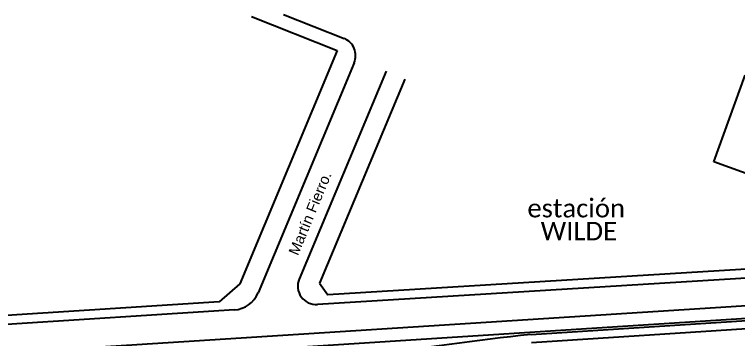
# Model space of a CAD drawing. Header units: millimetres. Extents: x 2168 to 2803, y 1418 to 1620.
# Drawn here: x 2414.8 to 2572.3, y 1528.3 to 1598.9 of the extents above; entities that cross this region are included whole.
import ezdxf

# ---------------------------------------------------------------- set-up
doc = ezdxf.new("R2010")
doc.units = ezdxf.units.MM
for name, color, linetype in [('CALLES', 8, 'Continuous'), ('EDIFICIOS', 8, 'Continuous'), ('LÌNEA02', 8, 'Continuous'), ('textos', 7, 'Continuous'), ('TMR', 8, 'Continuous'), ('vías', 8, 'Continuous')]:
    doc.layers.add(name, color=color, linetype=linetype)
doc.styles.add('progresivas', font='calibri.ttf')
doc.styles.add('ROMANS', font='arial.ttf', dxfattribs={"width": 0.7})

msp = doc.modelspace()

# ---------------------------------------------------------------- linework, layer by layer
at = {"layer": 'CALLES'}
for p, q in [((2596.996, 1544.959), (2483, 1538.025)), ((2597.122, 1543.003), (2480.731, 1535.895)), ((2625.861, 1538.95), (2371.176, 1522.612)), ((2459.34, 1536.502), (2370.65, 1530.791)), ((2462.674, 1534.732), (2370.777, 1528.815))]:
    msp.add_line(p, q, dxfattribs=at)
at = {"layer": 'EDIFICIOS'}
for p, q in [((2566.965, 1566.926), (2573.786, 1585.727)), ((2617.727, 1548.509), (2566.965, 1566.926))]:
    msp.add_line(p, q, dxfattribs=at)
at = {"layer": 'LÌNEA02'}
for p, q in [((2473.383, 1598.941), (2486.533, 1593.71)), ((2466.397, 1598.492), (2485.022, 1591.083)), ((2485.022, 1591.083), (2463.846, 1540.428)), ((2488.745, 1588.451), (2467.824, 1538.406)), ((2495.678, 1586.628), (2476.784, 1541.43)), ((2499.784, 1584.911), (2481.224, 1540.514)), ((2463.846, 1540.428), (2459.34, 1536.502)), ((2481.224, 1540.514), (2483, 1538.025))]:
    msp.add_line(p, q, dxfattribs=at)
for centre, radius, start, end in [((2485.054, 1589.993), 4, 337.313, 68.30742), ((2480.474, 1539.887), 4, 157.313, 273.68397), ((2462.288, 1540.72), 6, 273.68397, 337.313)]:
    msp.add_arc(centre, radius, start, end, dxfattribs=at)
at = {"layer": 'TMR'}
msp.add_line((2624.205, 1536.069), (2325.983, 1516.927), dxfattribs=at)
at = {"layer": 'vías'}
for p, q in [((2527.229, 1529.391), (2615.145, 1535.051)), ((2527.341, 1527.654), (2615.257, 1533.315))]:
    msp.add_line(p, q, dxfattribs=at)
msp.add_arc((2599.808, 857.341), 675.959, 96.17026, 102.225777, dxfattribs=at)

# ---------------------------------------------------------------- texts
at = {"layer": 'textos', "style": 'ROMANS'}
msp.add_text('Martín Fierro.', height=2.3, rotation=67.52481, dxfattribs=at).set_placement((2476.503, 1546.389))
at = {"layer": 'textos', "color": 7, "style": 'progresivas'}
for s, p in [('estación', (2526.407, 1554.837)), ('WILDE', (2529.302, 1549.859))]:
    msp.add_text(s, height=4, dxfattribs=at).set_placement(p)

doc.saveas('drawing.dxf')
